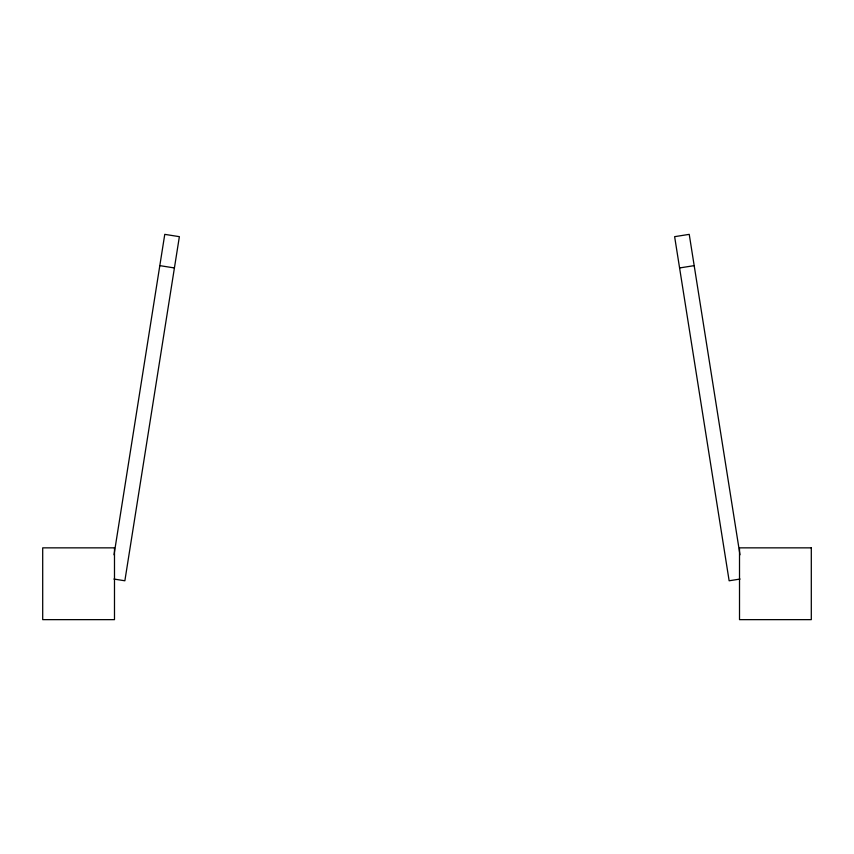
<?xml version="1.0" encoding="UTF-8"?>
<svg xmlns="http://www.w3.org/2000/svg" width="854" height="854" viewBox="0 0 854 854"><rect width="100%" height="100%" fill="white"/><g stroke="black" fill="none" stroke-linecap="round" stroke-linejoin="round"><path stroke-width="1.28" d="M114.02 554.812L164.769 234.359L179.372 236.665L124.865 580.784L113.924 579.044M679.581 267.953L694.185 265.637M740.076 579.044L729.135 580.784L674.628 236.665L689.231 234.359L739.98 554.812M159.815 265.637L174.419 267.953M114.489 547.852L42.7 547.852L42.7 619.641L114.489 619.641L114.489 547.852M811.3 547.852L739.511 547.852L739.511 619.641L811.3 619.641L811.3 547.852"/></g></svg>
